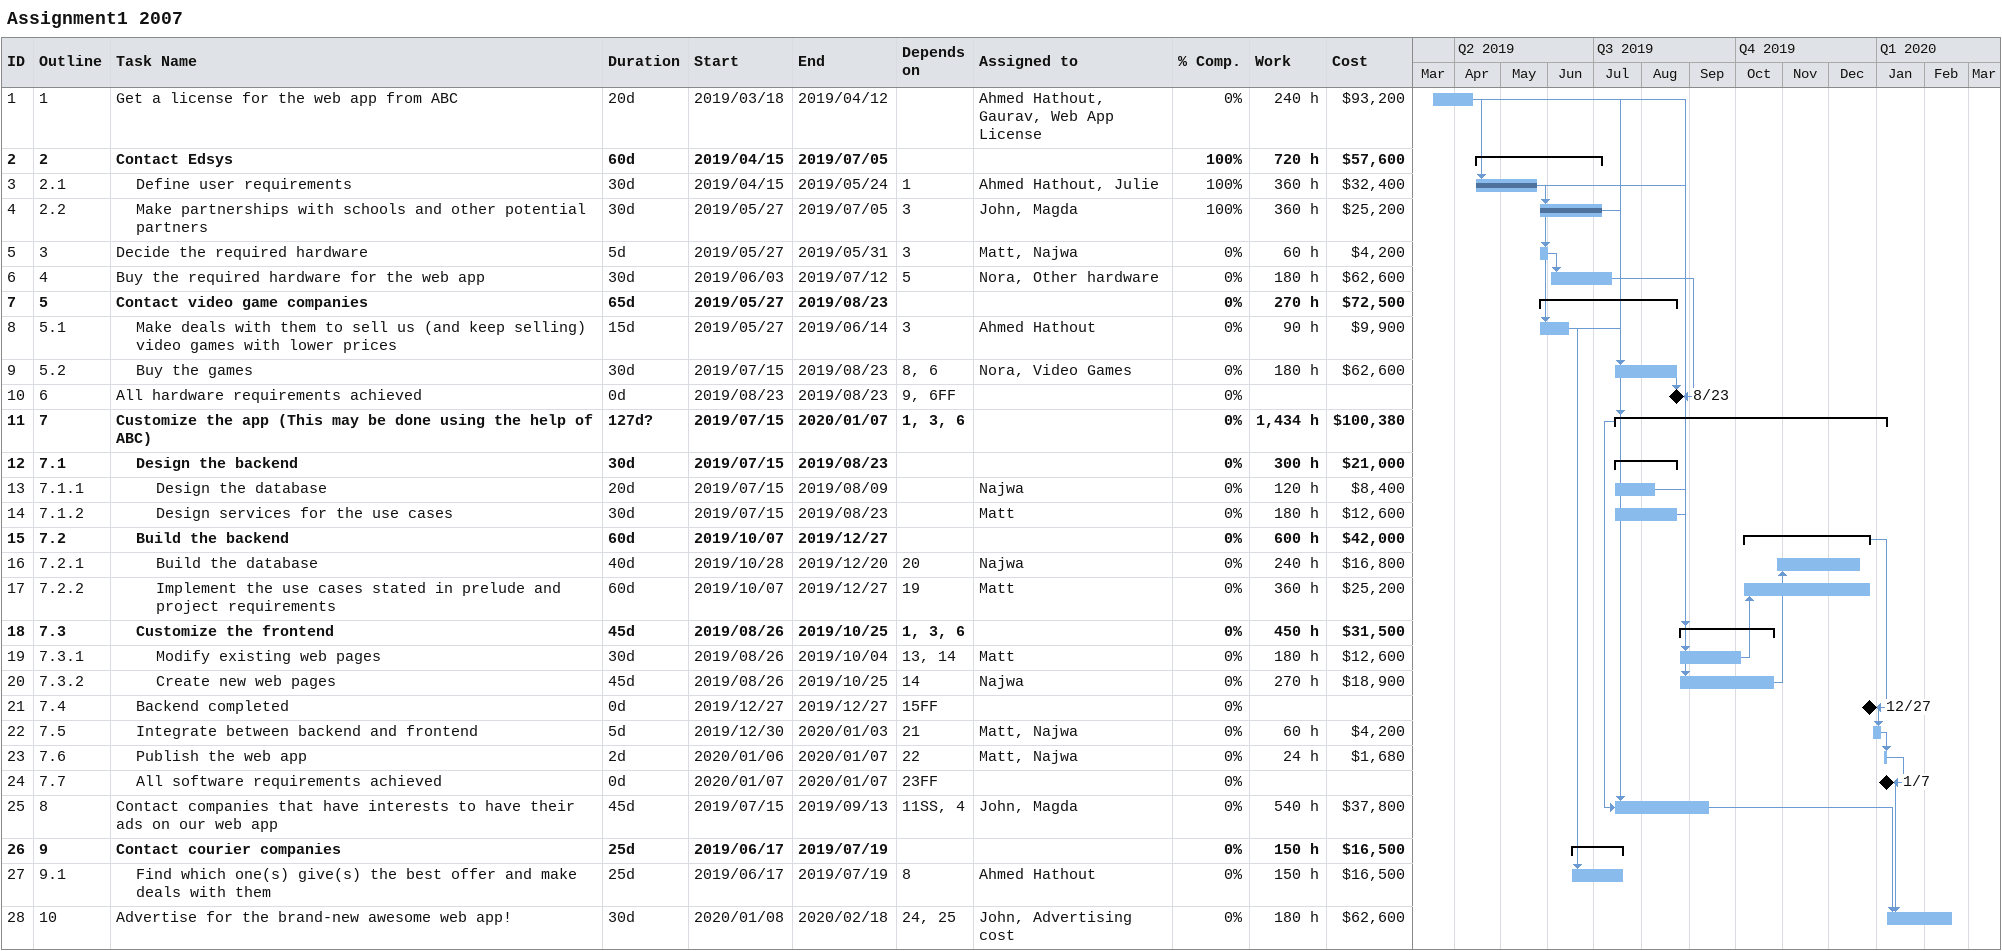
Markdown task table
Assignment1 2007

| ID | WBS | Task | Duration | Start | Finish | Predecessors | Resources | % complete | Work (h) | Cost ($) |
|---|---|---|---|---|---|---|---|---|---|---|
| 1 | 1 | Get a license for the web app from ABC | 20d | 2019-03-18 | 2019-04-12 |  | Ahmed Hathout, Gaurav, Web App License | 0 | 240 | 93200 |
| 2 | 2 | **Contact Edsys** | 60d | 2019-04-15 | 2019-07-05 |  |  | 100 | 720 | 57600 |
| 3 | 2.1 | Define user requirements | 30d | 2019-04-15 | 2019-05-24 | 1 | Ahmed Hathout, Julie | 100 | 360 | 32400 |
| 4 | 2.2 | Make partnerships with schools and other potential partners | 30d | 2019-05-27 | 2019-07-05 | 3 | John, Magda | 100 | 360 | 25200 |
| 5 | 3 | Decide the required hardware | 5d | 2019-05-27 | 2019-05-31 | 3 | Matt, Najwa | 0 | 60 | 4200 |
| 6 | 4 | Buy the required hardware for the web app | 30d | 2019-06-03 | 2019-07-12 | 5 | Nora, Other hardware | 0 | 180 | 62600 |
| 7 | 5 | **Contact video game companies** | 65d | 2019-05-27 | 2019-08-23 |  |  | 0 | 270 | 72500 |
| 8 | 5.1 | Make deals with them to sell us (and keep selling) video games with lower prices | 15d | 2019-05-27 | 2019-06-14 | 3 | Ahmed Hathout | 0 | 90 | 9900 |
| 9 | 5.2 | Buy the games | 30d | 2019-07-15 | 2019-08-23 | 8, 6 | Nora, Video Games | 0 | 180 | 62600 |
| 10 | 6 | All hardware requirements achieved | 0d | 2019-08-23 | 2019-08-23 | 9, 6FF |  | 0 |  |  |
| 11 | 7 | **Customize the app (This may be done using the help of ABC)** | 127d? | 2019-07-15 | 2020-01-07 | 1, 3, 6 |  | 0 | 1434 | 100380 |
| 12 | 7.1 | **Design the backend** | 30d | 2019-07-15 | 2019-08-23 |  |  | 0 | 300 | 21000 |
| 13 | 7.1.1 | Design the database | 20d | 2019-07-15 | 2019-08-09 |  | Najwa | 0 | 120 | 8400 |
| 14 | 7.1.2 | Design services for the use cases | 30d | 2019-07-15 | 2019-08-23 |  | Matt | 0 | 180 | 12600 |
| 15 | 7.2 | **Build the backend** | 60d | 2019-10-07 | 2019-12-27 |  |  | 0 | 600 | 42000 |
| 16 | 7.2.1 | Build the database | 40d | 2019-10-28 | 2019-12-20 | 20 | Najwa | 0 | 240 | 16800 |
| 17 | 7.2.2 | Implement the use cases stated in prelude and project requirements | 60d | 2019-10-07 | 2019-12-27 | 19 | Matt | 0 | 360 | 25200 |
| 18 | 7.3 | **Customize the frontend** | 45d | 2019-08-26 | 2019-10-25 | 1, 3, 6 |  | 0 | 450 | 31500 |
| 19 | 7.3.1 | Modify existing web pages | 30d | 2019-08-26 | 2019-10-04 | 13, 14 | Matt | 0 | 180 | 12600 |
| 20 | 7.3.2 | Create new web pages | 45d | 2019-08-26 | 2019-10-25 | 14 | Najwa | 0 | 270 | 18900 |
| 21 | 7.4 | Backend completed | 0d | 2019-12-27 | 2019-12-27 | 15FF |  | 0 |  |  |
| 22 | 7.5 | Integrate between backend and frontend | 5d | 2019-12-30 | 2020-01-03 | 21 | Matt, Najwa | 0 | 60 | 4200 |
| 23 | 7.6 | Publish the web app | 2d | 2020-01-06 | 2020-01-07 | 22 | Matt, Najwa | 0 | 24 | 1680 |
| 24 | 7.7 | All software requirements achieved | 0d | 2020-01-07 | 2020-01-07 | 23FF |  | 0 |  |  |
| 25 | 8 | Contact companies that have interests to have their ads on our web app | 45d | 2019-07-15 | 2019-09-13 | 11SS, 4 | John, Magda | 0 | 540 | 37800 |
| 26 | 9 | **Contact courier companies** | 25d | 2019-06-17 | 2019-07-19 |  |  | 0 | 150 | 16500 |
| 27 | 9.1 | Find which one(s) give(s) the best offer and make deals with them | 25d | 2019-06-17 | 2019-07-19 | 8 | Ahmed Hathout | 0 | 150 | 16500 |
| 28 | 10 | Advertise for the brand-new awesome web app! | 30d | 2020-01-08 | 2020-02-18 | 24, 25 | John, Advertising cost | 0 | 180 | 62600 |
